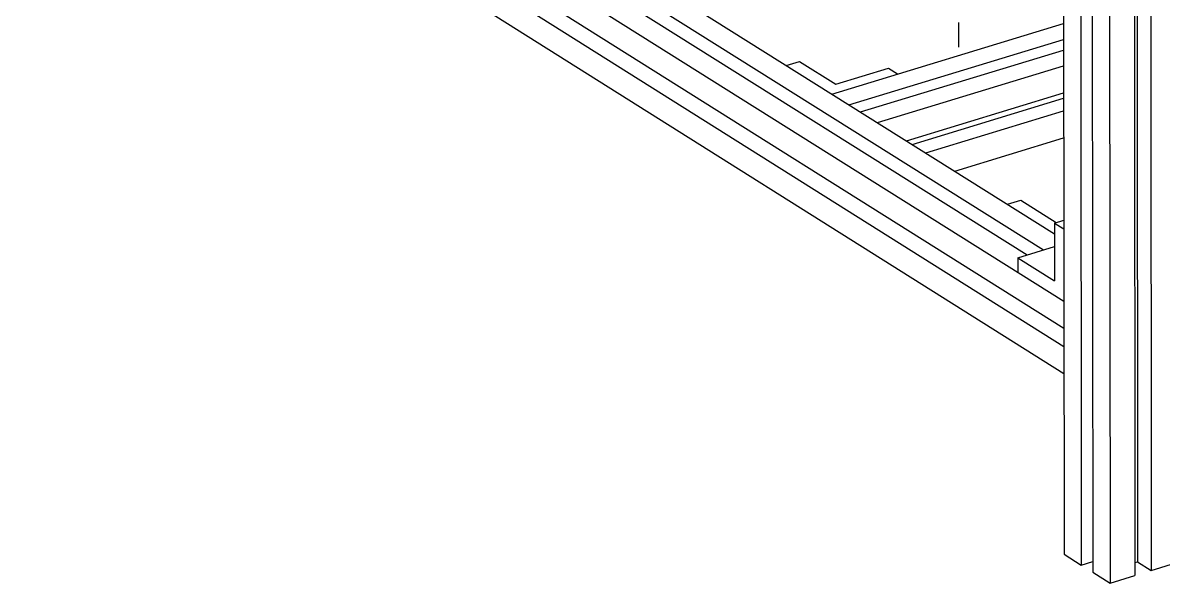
# Model space of a CAD drawing. Header units: millimetres. Extents: x -320 to 323, y -425 to 415.
# Drawn here: x -305.6 to -19.7, y -424.9 to -284.5 of the extents above; entities that cross this region are included whole.
import ezdxf

# ---------------------------------------------------------------- set-up
doc = ezdxf.new("R2010")
doc.units = ezdxf.units.MM
doc.layers.add('SKETCH', color=5, linetype='Continuous')
doc.layers.add('VISIBLE', color=7, linetype='Continuous')

msp = doc.modelspace()

# ---------------------------------------------------------------- linework, layer by layer
at = {"layer": 'SKETCH', "flags": 128}
msp.add_lwpolyline([(-71, -284.38), (-71, -284.65), (-71, -284.92), (-71, -285.19), (-71, -285.46), (-71, -285.72), (-71, -285.99), (-71, -286.26), (-71, -286.53), (-71, -286.8), (-71, -287.07), (-71, -287.33), (-71, -287.6), (-71, -287.87), (-71, -288.14), (-71, -288.41), (-71, -288.68), (-71, -288.94), (-71, -289.21), (-71, -289.48), (-71, -289.75), (-71, -290.02), (-70.99, -290.29), (-70.99, -290.55)], dxfattribs=at)
at = {"layer": 'VISIBLE'}
for p, q in [((-45.13, 151.44), (-44.53, -417.65)), ((-40.75, 148.83), (-40.21, -420.39)), ((-26.48, 149.61), (-26.13, -419.57)), ((-37.82, 147.09), (-37.32, -422.21)), ((-27.16, 146.31), (-26.8, -423.03)), ((-22.97, 147.52), (-22.66, -421.76)), ((-33.44, 144.48), (-33, -424.95)), ((-305.58, -190.29), (-44.6, -354.26)), ((-284.16, -194.23), (-49.67, -341.41)), ((-278.01, -192.39), (-46.92, -337.35)), ((-305.53, -197), (-44.59, -361.06)), ((-288.26, -195.46), (-53.81, -342.67)), ((-305.5, -201.47), (-44.59, -365.59)), ((-305.45, -208.18), (-44.58, -372.39)), ((-102.75, -302.32), (-44.67, -284.63)), ((-98.46, -305.01), (-44.67, -288.62)), ((-95.6, -306.81), (-44.66, -291.29)), ((-114.18, -295.15), (-110.88, -294.15)), ((-110.88, -294.15), (-110.88, -294.15)), ((-110.88, -294.15), (-101.74, -299.88)), ((-114.18, -295.15), (-114.18, -295.15)), ((-101.74, -299.88), (-88.55, -295.87)), ((-91.31, -309.5), (-44.66, -295.28)), ((-88.55, -295.87), (-88.55, -295.87)), ((-88.55, -295.87), (-86.27, -297.3)), ((-86.27, -297.3), (-86.27, -297.3)), ((-101.74, -299.88), (-101.74, -299.88)), ((-102.75, -302.32), (-102.75, -302.32)), ((-84.03, -314.07), (-44.65, -302.05)), ((-98.46, -305.01), (-98.46, -305.01)), ((-82.62, -314.95), (-44.65, -303.36)), ((-95.6, -306.81), (-95.6, -306.81)), ((-79.19, -317.1), (-44.65, -306.56)), ((-91.31, -309.5), (-91.31, -309.5)), ((-71.92, -321.66), (-44.64, -313.33)), ((-58.69, -329.97), (-55.38, -328.96)), ((-58.69, -329.97), (-58.69, -329.97)), ((-55.38, -328.96), (-55.38, -328.96)), ((-55.38, -328.96), (-46.49, -334.53)), ((-46.93, -334.66), (-44.62, -333.96)), ((-47.17, -337.19), (-46.92, -337.11)), ((-47.17, -337.19), (-47.17, -337.19)), ((-46.93, -334.66), (-46.91, -349.18)), ((-46.93, -334.66), (-44.62, -336.11)), ((-44.62, -336.11), (-44.62, -336.11)), ((-56.14, -343.39), (-46.92, -340.56)), ((-56.14, -343.39), (-56.13, -347.01)), ((-56.14, -343.39), (-46.91, -349.18)), ((-56.13, -347.01), (-56.13, -347.01)), ((-46.91, -349.18), (-46.91, -349.18)), ((-44.6, -354.26), (-44.6, -354.26)), ((-44.59, -361.06), (-44.59, -361.06)), ((-44.59, -365.59), (-44.59, -365.59)), ((-44.58, -372.39), (-44.58, -372.39)), ((-44.53, -417.65), (-40.21, -420.39)), ((-44.53, -417.65), (-44.53, -417.65)), ((-40.21, -420.39), (-37.33, -419.5)), ((-26.8, -419.77), (-26.13, -419.57)), ((-26.13, -419.57), (-22.66, -421.76)), ((-22.66, -421.76), (-16.47, -419.84)), ((-37.32, -422.21), (-33, -424.95)), ((-37.32, -422.21), (-37.32, -422.21)), ((-33, -424.95), (-26.8, -423.03)), ((-26.8, -423.03), (-26.8, -423.03))]:
    msp.add_line(p, q, dxfattribs=at)

doc.saveas('drawing.dxf')
